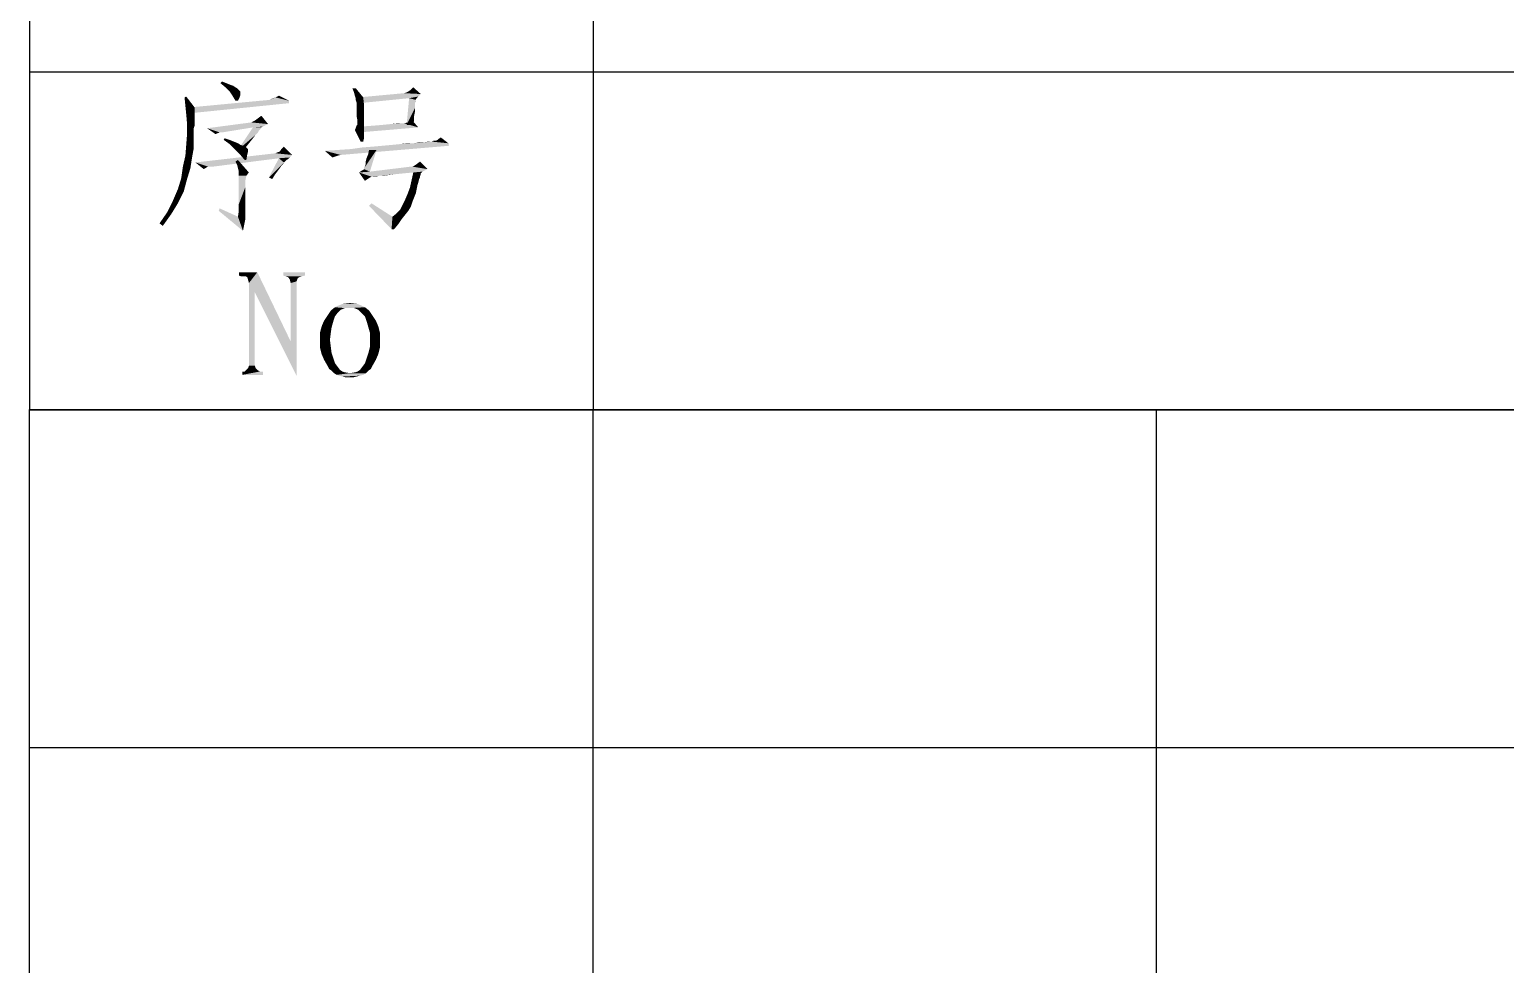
# Model space of a CAD drawing. Header units: millimetres. Extents: x 336 to 634, y 189 to 399.
# Drawn here: x 448.55 to 474.74, y 245.33 to 261.92 of the extents above; entities that cross this region are included whole.
import ezdxf

# ---------------------------------------------------------------- set-up
doc = ezdxf.new("R2010")
doc.units = ezdxf.units.MM

msp = doc.modelspace()

# ---------------------------------------------------------------- linework, layer by layer
at = {"color": 2, "linetype": 'Continuous'}
for p, q in [((448.54988, 297.17577), (448.54988, 255.17577)), ((458.54988, 297.17577), (458.54988, 255.17577)), ((448.54988, 261.17577), (628.54988, 261.17577)), ((448.54988, 255.17577), (628.54988, 255.17577))]:
    msp.add_line(p, q, dxfattribs=at)
at = {"color": 7, "linetype": 'Continuous'}
for p, q in [((448.54993, 194.17685), (448.54993, 255.17685)), ((448.54993, 255.17685), (628.54993, 255.17685)), ((458.54993, 229.17685), (458.54993, 255.17685)), ((468.54993, 229.17685), (468.54993, 255.17685)), ((448.54993, 249.17685), (628.54993, 249.17685))]:
    msp.add_line(p, q, dxfattribs=at)
for points in [[(451.93791, 260.97207), (451.96754, 261.0017), (452.04161, 260.97207)], [(452.04161, 260.97207), (452.0268, 260.89799), (451.93791, 260.97207)], [(452.04161, 260.97207), (452.11569, 260.94244), (452.0268, 260.89799)], [(452.11569, 260.94244), (452.16013, 260.92762), (452.0268, 260.89799)], [(452.0268, 260.89799), (452.16013, 260.92762), (452.20457, 260.89799)], [(452.20457, 260.89799), (452.10087, 260.82392), (452.0268, 260.89799)], [(452.20457, 260.89799), (452.2342, 260.88318), (452.10087, 260.82392)], [(452.2342, 260.88318), (452.26383, 260.85355), (452.10087, 260.82392)], [(454.33791, 260.88318), (454.30828, 260.8091), (454.27865, 260.88318)], [(454.32309, 260.74985), (454.30828, 260.8091), (454.33791, 260.88318)], [(454.32309, 260.74985), (454.33791, 260.88318), (454.47124, 260.72022)], [(455.31569, 260.85355), (455.36013, 260.89799), (455.49346, 260.77947)], [(451.31569, 260.57207), (451.30087, 260.72022), (451.3305, 260.73503)], [(451.31569, 260.57207), (451.3305, 260.73503), (451.47865, 260.54244)], [(453.15272, 260.66096), (451.40457, 260.54244), (452.81198, 260.67577)], [(453.15272, 260.66096), (453.15272, 260.61651), (451.40457, 260.54244)], [(451.40457, 260.54244), (453.15272, 260.61651), (451.40457, 260.43873)], [(452.26383, 260.85355), (452.27865, 260.83873), (452.10087, 260.82392)], [(452.10087, 260.82392), (452.27865, 260.83873), (452.29346, 260.82392)], [(452.29346, 260.82392), (452.16013, 260.73503), (452.10087, 260.82392)], [(452.29346, 260.82392), (452.29346, 260.79429), (452.16013, 260.73503)], [(452.29346, 260.79429), (452.29346, 260.76466), (452.16013, 260.73503)], [(452.16013, 260.73503), (452.29346, 260.76466), (452.27865, 260.72022)], [(452.27865, 260.72022), (452.20457, 260.66096), (452.16013, 260.73503)], [(452.20457, 260.66096), (452.27865, 260.72022), (452.24902, 260.66096)], [(452.81198, 260.67577), (452.84161, 260.69059), (452.91569, 260.72022)], [(453.15272, 260.66096), (452.81198, 260.67577), (452.91569, 260.72022)], [(452.84161, 260.69059), (452.87124, 260.7054), (452.91569, 260.72022)], [(452.91569, 260.72022), (452.97494, 260.74985), (453.15272, 260.66096)], [(454.47124, 260.72022), (454.33791, 260.7054), (454.32309, 260.74985)], [(454.33791, 260.69059), (454.33791, 260.7054), (454.47124, 260.72022)], [(454.33791, 260.67577), (454.33791, 260.69059), (454.47124, 260.72022)], [(454.35272, 260.63133), (454.33791, 260.67577), (454.47124, 260.72022)], [(454.35272, 260.63133), (454.47124, 260.72022), (454.48606, 260.58688)], [(454.48606, 260.58688), (454.35272, 260.55725), (454.35272, 260.63133)], [(455.49346, 260.77947), (454.39717, 260.72022), (455.19717, 260.79429)], [(455.49346, 260.77947), (455.44902, 260.73503), (454.39717, 260.72022)], [(455.28606, 260.7054), (454.39717, 260.72022), (455.44902, 260.73503)], [(455.28606, 260.7054), (454.39717, 260.61651), (454.39717, 260.72022)], [(455.49346, 260.77947), (455.19717, 260.79429), (455.24161, 260.8091)], [(455.49346, 260.77947), (455.24161, 260.8091), (455.27124, 260.82392)], [(455.40457, 260.67577), (455.24161, 260.23133), (455.28606, 260.7054)], [(455.40457, 260.67577), (455.40457, 260.66096), (455.24161, 260.23133)], [(455.40457, 260.66096), (455.38976, 260.61651), (455.24161, 260.23133)], [(455.38976, 260.61651), (455.38976, 260.57207), (455.24161, 260.23133)], [(455.49346, 260.77947), (455.27124, 260.82392), (455.31569, 260.85355)], [(455.28606, 260.7054), (455.44902, 260.73503), (455.41939, 260.7054)], [(455.28606, 260.7054), (455.41939, 260.7054), (455.40457, 260.67577)], [(455.40457, 260.66096), (455.40457, 260.64614), (455.38976, 260.61651)], [(451.47865, 260.54244), (451.3305, 260.42392), (451.31569, 260.57207)], [(451.47865, 260.54244), (451.47865, 260.46836), (451.3305, 260.42392)], [(451.3305, 260.42392), (451.47865, 260.46836), (451.47865, 260.42392)], [(451.47865, 260.42392), (451.34532, 260.24614), (451.3305, 260.42392)], [(451.47865, 260.42392), (451.47865, 260.37947), (451.34532, 260.24614)], [(451.47865, 260.37947), (451.47865, 260.33503), (451.34532, 260.24614)], [(452.78235, 260.24614), (452.54532, 260.3054), (452.60457, 260.34985)], [(452.60457, 260.34985), (452.66383, 260.39429), (452.78235, 260.24614)], [(454.35272, 260.46836), (454.35272, 260.55725), (454.48606, 260.58688)], [(454.35272, 260.46836), (454.48606, 260.58688), (454.48606, 260.46836)], [(454.48606, 260.46836), (454.35272, 260.39429), (454.35272, 260.46836)], [(454.35272, 260.39429), (454.48606, 260.46836), (454.48606, 260.34985)], [(454.48606, 260.34985), (454.36754, 260.32022), (454.35272, 260.39429)], [(454.36754, 260.27577), (454.36754, 260.32022), (454.48606, 260.34985)], [(454.36754, 260.24614), (454.36754, 260.27577), (454.48606, 260.34985)], [(454.36754, 260.24614), (454.48606, 260.34985), (454.48606, 260.24614)], [(455.38976, 260.57207), (455.38976, 260.52762), (455.24161, 260.23133)], [(455.38976, 260.52762), (455.38976, 260.46836), (455.24161, 260.23133)], [(455.38976, 260.46836), (455.37494, 260.39429), (455.24161, 260.23133)], [(455.37494, 260.39429), (455.37494, 260.32022), (455.24161, 260.23133)], [(451.47865, 260.33503), (451.47865, 260.32022), (451.34532, 260.24614)], [(451.47865, 260.32022), (451.47865, 260.29059), (451.34532, 260.24614)], [(451.47865, 260.29059), (451.47865, 260.26096), (451.34532, 260.24614)], [(451.34532, 260.24614), (451.47865, 260.26096), (451.47865, 260.21651)], [(451.47865, 260.21651), (451.34532, 260.06836), (451.34532, 260.24614)], [(451.47865, 260.21651), (451.46383, 260.17207), (451.34532, 260.06836)], [(451.46383, 260.17207), (451.46383, 260.11281), (451.34532, 260.06836)], [(451.34532, 260.06836), (451.46383, 260.11281), (451.46383, 260.05355)], [(452.78235, 260.24614), (451.70087, 260.17207), (452.48606, 260.27577)], [(452.78235, 260.24614), (452.72309, 260.21651), (451.70087, 260.17207)], [(452.72309, 260.21651), (452.69346, 260.2017), (451.70087, 260.17207)], [(452.69346, 260.2017), (452.51569, 260.18688), (451.70087, 260.17207)], [(451.92309, 260.09799), (451.70087, 260.17207), (452.51569, 260.18688)], [(451.92309, 260.09799), (451.84902, 260.06836), (451.70087, 260.17207)], [(451.92309, 260.09799), (452.51569, 260.18688), (451.96754, 260.09799)], [(452.66383, 260.18688), (452.64902, 260.15725), (452.24902, 259.78688)], [(452.66383, 260.18688), (452.24902, 259.78688), (452.51569, 260.18688)], [(452.64902, 260.15725), (452.61939, 260.12762), (452.24902, 259.78688)], [(452.61939, 260.12762), (452.60457, 260.09799), (452.24902, 259.78688)], [(452.60457, 260.09799), (452.56013, 260.05355), (452.24902, 259.78688)], [(452.48606, 260.27577), (452.51569, 260.29059), (452.54532, 260.3054)], [(452.78235, 260.24614), (452.48606, 260.27577), (452.54532, 260.3054)], [(452.51569, 260.18688), (452.69346, 260.2017), (452.66383, 260.18688)], [(454.48606, 260.15725), (454.32309, 260.14244), (454.33791, 260.17207)], [(454.32309, 260.14244), (454.48606, 260.15725), (454.48606, 260.06836)], [(454.48606, 260.06836), (454.4268, 259.93503), (454.32309, 260.14244)], [(454.33791, 260.17207), (454.35272, 260.21651), (454.48606, 260.24614)], [(454.33791, 260.17207), (454.48606, 260.24614), (454.48606, 260.15725)], [(454.35272, 260.21651), (454.36754, 260.23133), (454.48606, 260.24614)], [(454.48606, 260.24614), (454.36754, 260.23133), (454.36754, 260.24614)], [(455.44902, 260.18688), (454.39717, 260.09799), (454.4268, 260.2017)], [(455.44902, 260.18688), (454.4268, 260.2017), (454.6342, 260.21651)], [(454.6342, 260.21651), (454.81198, 260.23133), (455.19717, 260.26096)], [(455.44902, 260.18688), (454.6342, 260.21651), (455.19717, 260.26096)], [(454.81198, 260.23133), (454.96013, 260.24614), (455.19717, 260.26096)], [(455.19717, 260.26096), (454.96013, 260.24614), (455.09346, 260.26096)], [(455.19717, 260.26096), (455.27124, 260.27577), (455.36013, 260.29058)], [(455.19717, 260.26096), (455.36013, 260.29058), (455.44902, 260.18688)], [(455.24161, 260.23133), (455.37494, 260.32022), (455.36013, 260.23133)], [(455.36013, 260.29058), (455.27124, 260.27577), (455.3305, 260.29058)], [(451.46383, 259.81651), (451.31569, 259.68318), (451.3305, 259.87577)], [(451.31569, 259.68318), (451.46383, 259.81651), (451.4342, 259.65355)], [(451.46383, 260.05355), (451.3305, 259.87577), (451.34532, 260.06836)], [(451.46383, 260.05355), (451.46383, 259.97947), (451.3305, 259.87577)], [(451.3305, 259.87577), (451.46383, 259.97947), (451.46383, 259.81651)], [(451.99717, 259.96466), (452.01198, 259.99429), (452.10087, 259.96466)], [(452.10087, 259.96466), (452.10087, 259.89059), (451.99717, 259.96466)], [(452.10087, 259.96466), (452.17494, 259.93503), (452.10087, 259.89059)], [(452.17494, 259.93503), (452.24902, 259.9054), (452.10087, 259.89059)], [(452.10087, 259.89059), (452.24902, 259.9054), (452.29346, 259.87577)], [(452.29346, 259.87577), (452.18976, 259.8017), (452.10087, 259.89059)], [(452.29346, 259.87577), (452.33791, 259.86096), (452.18976, 259.8017)], [(452.33791, 259.86096), (452.38235, 259.84614), (452.18976, 259.8017)], [(452.38235, 259.84614), (452.39717, 259.83133), (452.18976, 259.8017)], [(452.39717, 259.83133), (452.41198, 259.81651), (452.18976, 259.8017)], [(452.18976, 259.8017), (452.41198, 259.81651), (452.4268, 259.8017)], [(452.56013, 260.05355), (452.51569, 259.99429), (452.24902, 259.78688)], [(452.51569, 259.99429), (452.45643, 259.92022), (452.24902, 259.78688)], [(452.45643, 259.92022), (452.39717, 259.84614), (452.24902, 259.78688)], [(452.24902, 259.78688), (452.39717, 259.84614), (452.32309, 259.75725)], [(452.98976, 259.75725), (453.01939, 259.8017), (453.06383, 259.84614)], [(452.98976, 259.75725), (453.06383, 259.84614), (453.21198, 259.69799)], [(453.78976, 259.77207), (454.0268, 259.78688), (455.99717, 259.86096)], [(453.78976, 259.77207), (455.99717, 259.86096), (454.07124, 259.69799)], [(454.0268, 259.78688), (454.24902, 259.8017), (455.99717, 259.86096)], [(454.24902, 259.8017), (454.45643, 259.83133), (455.99717, 259.86096)], [(454.48606, 260.06836), (454.48606, 259.99429), (454.4268, 259.93503)], [(454.4268, 259.93503), (454.48606, 259.99429), (454.47124, 259.93503)], [(454.45643, 259.83133), (454.64902, 259.84614), (455.99717, 259.86096)], [(455.99717, 259.86096), (454.64902, 259.84614), (454.81198, 259.86096)], [(454.81198, 259.86096), (454.97494, 259.87577), (455.98235, 259.9054)], [(454.81198, 259.86096), (455.98235, 259.9054), (455.99717, 259.86096)], [(454.97494, 259.87577), (455.12309, 259.89059), (455.98235, 259.9054)], [(455.37494, 259.9054), (455.98235, 259.9054), (455.12309, 259.89059)], [(455.37494, 259.9054), (455.12309, 259.89059), (455.25643, 259.9054)], [(455.55272, 259.92022), (455.37494, 259.9054), (455.46383, 259.92022)], [(455.98235, 259.9054), (455.37494, 259.9054), (455.55272, 259.92022)], [(455.68606, 259.93503), (455.55272, 259.92022), (455.6268, 259.93503)], [(455.98235, 259.9054), (455.55272, 259.92022), (455.68606, 259.93503)], [(455.74532, 259.94984), (455.76013, 259.94984), (455.68606, 259.93503)], [(455.74532, 259.94984), (455.68606, 259.93503), (455.71569, 259.94984)], [(455.98235, 259.9054), (455.68606, 259.93503), (455.76013, 259.94984)], [(455.98235, 259.9054), (455.76013, 259.94984), (455.78976, 259.96466)], [(455.78976, 259.96466), (455.80457, 259.97947), (455.84902, 260.0091)], [(455.78976, 259.96466), (455.84902, 260.0091), (455.98235, 259.9054)], [(451.4342, 259.65355), (451.27124, 259.49059), (451.31569, 259.68318)], [(451.27124, 259.49059), (451.4342, 259.65355), (451.40457, 259.46096)], [(453.21198, 259.69799), (451.49346, 259.56466), (452.91569, 259.72762)], [(453.21198, 259.69799), (453.16754, 259.65355), (451.49346, 259.56466)], [(453.16754, 259.65355), (452.97494, 259.63873), (451.49346, 259.56466)], [(451.71569, 259.49059), (451.49346, 259.56466), (452.97494, 259.63873)], [(451.71569, 259.49059), (451.64161, 259.44614), (451.49346, 259.56466)], [(451.71569, 259.49059), (452.97494, 259.63873), (451.80457, 259.49059)], [(452.4268, 259.8017), (452.27865, 259.71281), (452.18976, 259.8017)], [(452.2342, 259.52022), (452.20457, 259.57947), (452.24902, 259.6091)], [(452.24902, 259.46096), (452.2342, 259.52022), (452.24902, 259.6091)], [(452.26383, 259.4017), (452.24902, 259.46096), (452.24902, 259.6091)], [(452.26383, 259.4017), (452.24902, 259.6091), (452.44161, 259.38688)], [(452.4268, 259.8017), (452.4268, 259.75725), (452.27865, 259.71281)], [(452.27865, 259.71281), (452.4268, 259.75725), (452.41198, 259.69799)], [(452.41198, 259.69799), (452.36754, 259.6091), (452.27865, 259.71281)], [(452.36754, 259.6091), (452.41198, 259.69799), (452.39717, 259.6091)], [(453.06383, 259.56466), (452.79717, 259.29799), (452.97494, 259.63873)], [(453.06383, 259.56466), (453.04902, 259.53503), (452.79717, 259.29799)], [(452.91569, 259.72762), (452.94532, 259.74244), (452.98976, 259.75725)], [(453.21198, 259.69799), (452.91569, 259.72762), (452.98976, 259.75725)], [(452.97494, 259.63873), (453.16754, 259.65355), (453.13791, 259.62392)], [(452.97494, 259.63873), (453.13791, 259.62392), (453.10828, 259.6091)], [(452.97494, 259.63873), (453.10828, 259.6091), (453.09346, 259.59429)], [(452.97494, 259.63873), (453.09346, 259.59429), (453.06383, 259.56466)], [(453.09346, 259.59429), (453.07865, 259.57947), (453.06383, 259.56466)], [(453.78976, 259.77207), (454.07124, 259.69799), (454.01198, 259.68318)], [(454.01198, 259.68318), (453.92309, 259.65355), (453.78976, 259.77207)], [(454.48606, 259.46096), (454.50087, 259.49058), (454.70828, 259.78688)], [(454.48606, 259.44614), (454.48606, 259.46096), (454.70828, 259.78688)], [(454.48606, 259.44614), (454.70828, 259.78688), (454.58976, 259.4017)], [(454.50087, 259.49058), (454.51569, 259.53503), (454.70828, 259.78688)], [(454.51569, 259.57948), (454.5305, 259.63873), (454.70828, 259.78688)], [(454.51569, 259.53503), (454.51569, 259.57948), (454.70828, 259.78688)], [(454.5305, 259.63873), (454.56013, 259.71281), (454.70828, 259.78688)], [(454.70828, 259.78688), (454.56013, 259.71281), (454.57494, 259.78688)], [(455.41939, 259.53503), (455.47865, 259.57948), (455.61198, 259.44614)], [(451.40457, 259.46096), (451.24161, 259.28318), (451.27124, 259.49059)], [(451.24161, 259.28318), (451.40457, 259.46096), (451.34532, 259.26836)], [(452.44161, 259.38688), (452.26383, 259.32762), (452.26383, 259.4017)], [(452.26383, 259.32762), (452.44161, 259.38688), (452.39717, 259.32762)], [(452.39717, 259.32762), (452.38235, 259.25355), (452.26383, 258.82392)], [(452.39717, 259.32762), (452.26383, 258.82392), (452.26383, 259.32762)], [(453.04902, 259.53503), (453.01939, 259.5054), (452.79717, 259.29799)], [(453.01939, 259.5054), (452.98976, 259.46096), (452.79717, 259.29799)], [(452.98976, 259.46096), (452.94532, 259.4017), (452.79717, 259.29799)], [(452.94532, 259.4017), (452.90087, 259.34244), (452.79717, 259.29799)], [(452.79717, 259.29799), (452.90087, 259.34244), (452.85643, 259.26836)], [(454.58976, 259.4017), (454.39717, 259.38688), (454.44161, 259.41651)], [(454.58976, 259.4017), (455.52309, 259.4017), (454.39717, 259.38688)], [(455.36013, 259.38688), (454.39717, 259.38688), (455.52309, 259.4017)], [(454.39717, 259.38688), (455.36013, 259.38688), (455.19717, 259.37207)], [(454.39717, 259.38688), (455.19717, 259.37207), (454.75272, 259.32762)], [(454.39717, 259.38688), (454.75272, 259.32762), (454.61939, 259.31281)], [(454.39717, 259.38688), (454.61939, 259.31281), (454.58976, 259.29799)], [(454.58976, 259.29799), (454.50087, 259.23873), (454.39717, 259.38688)], [(454.58976, 259.4017), (454.44161, 259.41651), (454.47124, 259.43133)], [(454.58976, 259.4017), (454.47124, 259.43133), (454.48606, 259.44614)], [(454.58976, 259.29799), (454.54532, 259.26836), (454.50087, 259.23873)], [(455.34532, 259.49058), (455.61198, 259.44614), (454.58976, 259.4017)], [(455.34532, 259.49058), (454.58976, 259.4017), (455.31569, 259.49058)], [(455.61198, 259.44614), (455.55272, 259.41651), (454.58976, 259.4017)], [(454.58976, 259.4017), (455.55272, 259.41651), (455.52309, 259.4017)], [(454.6342, 259.31281), (454.61939, 259.31281), (454.75272, 259.32762)], [(454.64902, 259.31281), (454.6342, 259.31281), (454.75272, 259.32762)], [(454.64902, 259.31281), (454.75272, 259.32762), (454.69346, 259.31281)], [(455.19717, 259.37207), (455.04902, 259.35725), (454.75272, 259.32762)], [(455.04902, 259.35725), (454.9305, 259.34244), (454.75272, 259.32762)], [(454.75272, 259.32762), (454.9305, 259.34244), (454.8268, 259.32762)], [(455.49346, 259.37207), (455.3305, 259.25355), (455.36013, 259.38688)], [(455.49346, 259.37207), (455.49346, 259.35725), (455.3305, 259.25355)], [(455.49346, 259.35725), (455.49346, 259.34244), (455.3305, 259.25355)], [(455.49346, 259.34244), (455.47865, 259.32762), (455.3305, 259.25355)], [(455.47865, 259.32762), (455.47865, 259.29799), (455.3305, 259.25355)], [(455.47865, 259.29799), (455.46383, 259.26836), (455.3305, 259.25355)], [(455.61198, 259.44614), (455.34532, 259.49058), (455.37494, 259.5054)], [(455.36013, 259.38688), (455.52309, 259.4017), (455.49346, 259.37207)], [(455.61198, 259.44614), (455.37494, 259.5054), (455.41939, 259.53503)], [(451.28606, 259.04614), (451.09346, 258.88318), (451.18235, 259.09059)], [(451.09346, 258.88318), (451.28606, 259.04614), (451.18235, 258.83873)], [(451.34532, 259.26836), (451.18235, 259.09059), (451.24161, 259.28318)], [(451.18235, 259.09059), (451.34532, 259.26836), (451.28606, 259.04614)], [(452.38235, 259.25355), (452.38235, 259.23873), (452.26383, 258.82392)], [(452.38235, 259.23873), (452.38235, 259.19429), (452.26383, 258.82392)], [(452.38235, 259.19429), (452.38235, 259.13503), (452.26383, 258.82392)], [(452.38235, 259.13503), (452.38235, 259.07577), (452.26383, 258.82392)], [(452.38235, 259.07577), (452.38235, 258.98688), (452.26383, 258.82392)], [(455.41939, 259.09059), (455.25643, 259.0017), (455.30087, 259.12022)], [(455.41939, 259.09059), (455.40457, 259.01651), (455.25643, 259.0017)], [(455.44902, 259.2091), (455.30087, 259.12022), (455.3305, 259.25355)], [(455.44902, 259.2091), (455.4342, 259.16466), (455.30087, 259.12022)], [(455.30087, 259.12022), (455.4342, 259.16466), (455.41939, 259.09059)], [(455.3305, 259.25355), (455.46383, 259.26836), (455.44902, 259.2091)], [(451.18235, 258.83873), (450.98976, 258.67577), (451.09346, 258.88318)], [(450.98976, 258.67577), (451.18235, 258.83873), (451.06383, 258.64614)], [(452.38235, 258.98688), (452.38235, 258.89799), (452.26383, 258.82392)], [(452.26383, 258.82392), (452.38235, 258.89799), (452.38235, 258.77947)], [(452.38235, 258.77947), (452.26383, 258.7054), (452.26383, 258.82392)], [(452.26383, 258.7054), (452.38235, 258.77947), (452.38235, 258.67577)], [(454.57494, 258.79429), (454.61939, 258.83873), (454.98976, 258.6017)], [(454.98976, 258.6017), (454.97494, 258.37948), (454.57494, 258.79429)], [(455.31569, 258.77947), (455.12309, 258.72022), (455.16754, 258.8091)], [(455.12309, 258.72022), (455.31569, 258.77947), (455.27124, 258.7054)], [(455.34532, 258.86836), (455.16754, 258.8091), (455.21198, 258.89799)], [(455.16754, 258.8091), (455.34532, 258.86836), (455.31569, 258.77947)], [(455.37494, 258.94244), (455.21198, 258.89799), (455.25643, 259.0017)], [(455.21198, 258.89799), (455.37494, 258.94244), (455.34532, 258.86836)], [(455.25643, 259.0017), (455.40457, 259.01651), (455.37494, 258.94244)], [(451.06383, 258.64614), (450.85643, 258.48318), (450.98976, 258.67577)], [(450.85643, 258.48318), (451.06383, 258.64614), (450.91569, 258.43873)], [(451.90828, 258.7054), (451.92309, 258.74985), (452.24902, 258.6017)], [(452.24902, 258.6017), (452.33791, 258.34985), (451.90828, 258.7054)], [(452.38235, 258.67577), (452.24902, 258.6017), (452.26383, 258.7054)], [(452.24902, 258.6017), (452.38235, 258.67577), (452.38235, 258.57207)], [(452.24902, 258.6017), (452.38235, 258.57207), (452.36754, 258.49799)], [(452.24902, 258.6017), (452.36754, 258.49799), (452.35272, 258.42392)], [(452.24902, 258.6017), (452.35272, 258.42392), (452.33791, 258.34985)], [(454.98976, 258.6017), (455.15272, 258.55725), (454.97494, 258.37948)], [(455.15272, 258.55725), (455.09346, 258.46836), (454.97494, 258.37948)], [(455.21198, 258.63133), (454.98976, 258.6017), (455.06383, 258.66096)], [(454.98976, 258.6017), (455.21198, 258.63133), (455.15272, 258.55725)], [(455.27124, 258.7054), (455.06383, 258.66096), (455.12309, 258.72022)], [(455.06383, 258.66096), (455.27124, 258.7054), (455.21198, 258.63133)], [(454.97494, 258.37948), (455.09346, 258.46836), (455.01939, 258.37948)], [(452.59206, 257.61651), (452.26613, 257.55725), (452.26613, 257.61651)], [(452.31057, 257.54244), (452.26613, 257.55725), (452.59206, 257.61651)], [(452.35502, 257.54244), (452.31057, 257.54244), (452.59206, 257.61651)], [(452.38465, 257.54244), (452.35502, 257.54244), (452.59206, 257.61651)], [(452.41428, 257.52762), (452.38465, 257.54244), (452.59206, 257.61651)], [(452.44391, 257.42392), (452.41428, 257.52762), (452.59206, 257.61651)], [(452.54761, 257.26096), (452.44391, 257.42392), (452.59206, 257.61651)], [(452.54761, 257.26096), (452.59206, 257.61651), (453.18465, 256.38688)], [(453.4365, 257.61651), (453.05131, 257.55725), (453.05131, 257.61651)], [(453.05131, 257.55725), (453.4365, 257.61651), (453.4365, 257.55725)], [(453.4365, 257.55725), (453.09576, 257.54244), (453.05131, 257.55725)], [(453.09576, 257.54244), (453.4365, 257.55725), (453.37724, 257.54244)], [(453.37724, 257.54244), (453.1402, 257.52762), (453.09576, 257.54244)], [(453.1402, 257.52762), (453.37724, 257.54244), (453.3328, 257.52762)], [(453.3328, 257.52762), (453.16983, 257.48318), (453.1402, 257.52762)], [(453.3328, 257.52762), (453.30317, 257.49799), (453.16983, 257.48318)], [(453.16983, 257.48318), (453.30317, 257.49799), (453.28835, 257.45355)], [(453.28835, 257.45355), (453.18465, 257.42392), (453.16983, 257.48318)], [(452.54761, 257.26096), (452.44391, 255.95725), (452.44391, 257.42392)], [(452.44391, 255.95725), (452.54761, 257.26096), (452.54761, 255.95725)], [(453.18465, 256.38688), (453.28835, 255.77947), (452.54761, 257.26096)], [(453.18465, 256.38688), (453.18465, 257.42392), (453.28835, 257.45355)], [(453.18465, 256.38688), (453.28835, 257.45355), (453.28835, 255.77947)], [(454.01428, 256.89059), (453.8365, 256.84614), (453.89576, 256.93503)], [(454.14761, 256.97947), (453.89576, 256.93503), (453.96983, 256.99429)], [(454.14761, 256.97947), (454.07354, 256.94985), (453.89576, 256.93503)], [(453.89576, 256.93503), (454.07354, 256.94985), (454.01428, 256.89059)], [(454.44391, 257.02392), (453.96983, 256.99429), (454.02909, 257.02392)], [(453.96983, 256.99429), (454.44391, 257.02392), (454.50317, 256.99429)], [(453.96983, 256.99429), (454.50317, 256.99429), (454.14761, 256.97947)], [(454.36983, 257.05355), (454.02909, 257.02392), (454.10317, 257.05355)], [(454.02909, 257.02392), (454.36983, 257.05355), (454.44391, 257.02392)], [(454.10317, 257.05355), (454.2365, 257.06836), (454.36983, 257.05355)], [(454.2365, 256.97947), (454.14761, 256.97947), (454.50317, 256.99429)], [(454.31057, 256.97947), (454.2365, 256.97947), (454.50317, 256.99429)], [(454.38465, 256.94985), (454.31057, 256.97947), (454.50317, 256.99429)], [(454.38465, 256.94985), (454.50317, 256.99429), (454.57724, 256.93503)], [(454.57724, 256.93503), (454.44391, 256.89059), (454.38465, 256.94985)], [(454.44391, 256.89059), (454.57724, 256.93503), (454.6365, 256.84614)], [(453.9402, 256.74244), (453.7328, 256.65355), (453.77724, 256.75725)], [(453.7328, 256.65355), (453.9402, 256.74244), (453.91057, 256.63873)], [(453.96983, 256.83133), (453.77724, 256.75725), (453.8365, 256.84614)], [(453.77724, 256.75725), (453.96983, 256.83133), (453.9402, 256.74244)], [(453.8365, 256.84614), (454.01428, 256.89059), (453.96983, 256.83133)], [(454.6365, 256.84614), (454.50317, 256.83133), (454.44391, 256.89059)], [(454.50317, 256.83133), (454.6365, 256.84614), (454.69576, 256.75725)], [(454.69576, 256.75725), (454.5328, 256.74244), (454.50317, 256.83133)], [(454.5328, 256.74244), (454.69576, 256.75725), (454.7402, 256.65355)], [(454.7402, 256.65355), (454.56243, 256.63873), (454.5328, 256.74244)], [(453.91057, 256.63873), (453.70317, 256.53503), (453.7328, 256.65355)], [(453.70317, 256.53503), (453.91057, 256.63873), (453.89576, 256.53503)], [(453.89576, 256.53503), (453.70317, 256.41651), (453.70317, 256.53503)], [(453.70317, 256.41651), (453.89576, 256.53503), (453.88094, 256.41651)], [(453.88094, 256.41651), (453.89576, 256.29799), (453.70317, 256.28318)], [(453.88094, 256.41651), (453.70317, 256.28318), (453.70317, 256.41651)], [(454.59206, 256.53503), (454.56243, 256.63873), (454.7402, 256.65355)], [(454.59206, 256.53503), (454.7402, 256.65355), (454.76983, 256.53503)], [(454.76983, 256.53503), (454.59206, 256.41651), (454.59206, 256.53503)], [(454.59206, 256.41651), (454.76983, 256.53503), (454.76983, 256.41651)], [(454.76983, 256.41651), (454.59206, 256.29799), (454.59206, 256.41651)], [(454.59206, 256.29799), (454.76983, 256.41651), (454.76983, 256.28318)], [(453.70317, 256.28318), (453.89576, 256.29799), (453.91057, 256.17947)], [(453.91057, 256.17947), (453.7328, 256.16466), (453.70317, 256.28318)], [(453.7328, 256.16466), (453.91057, 256.17947), (453.9402, 256.09059)], [(453.9402, 256.09059), (453.77724, 256.06096), (453.7328, 256.16466)], [(454.7402, 256.16466), (454.5328, 256.09059), (454.56243, 256.17947)], [(454.5328, 256.09059), (454.7402, 256.16466), (454.69576, 256.06096)], [(454.76983, 256.28318), (454.56243, 256.17947), (454.59206, 256.29799)], [(454.56243, 256.17947), (454.76983, 256.28318), (454.7402, 256.16466)], [(452.56243, 255.91281), (452.39946, 255.88318), (452.42909, 255.91281)], [(452.39946, 255.88318), (452.56243, 255.91281), (452.59206, 255.88318)], [(452.54761, 255.95725), (452.42909, 255.91281), (452.44391, 255.95725)], [(452.42909, 255.91281), (452.54761, 255.95725), (452.56243, 255.91281)], [(453.77724, 256.06096), (453.9402, 256.09059), (453.96983, 256.0017)], [(453.96983, 256.0017), (453.8365, 255.95725), (453.77724, 256.06096)], [(453.8365, 255.95725), (453.96983, 256.0017), (454.01428, 255.94244)], [(454.01428, 255.94244), (453.86613, 255.89799), (453.8365, 255.95725)], [(453.86613, 255.89799), (454.01428, 255.94244), (454.05872, 255.88318)], [(454.05872, 255.88318), (453.91057, 255.86836), (453.86613, 255.89799)], [(454.60687, 255.89799), (454.41428, 255.88318), (454.45872, 255.94244)], [(454.41428, 255.88318), (454.60687, 255.89799), (454.56243, 255.86836)], [(454.6365, 255.95725), (454.45872, 255.94244), (454.50317, 256.0017)], [(454.45872, 255.94244), (454.6365, 255.95725), (454.60687, 255.89799)], [(454.69576, 256.06096), (454.50317, 256.0017), (454.5328, 256.09059)], [(454.50317, 256.0017), (454.69576, 256.06096), (454.6365, 255.95725)], [(452.6365, 255.85355), (452.69576, 255.85355), (452.32539, 255.79429)], [(452.36983, 255.85355), (452.6365, 255.85355), (452.32539, 255.79429)], [(452.36983, 255.85355), (452.32539, 255.79429), (452.32539, 255.85355)], [(452.32539, 255.79429), (452.69576, 255.85355), (452.69576, 255.79429)], [(452.59206, 255.88318), (452.36983, 255.85355), (452.39946, 255.88318)], [(452.36983, 255.85355), (452.59206, 255.88318), (452.6365, 255.85355)], [(453.91057, 255.86836), (454.05872, 255.88318), (454.10317, 255.85355)], [(454.10317, 255.85355), (453.95502, 255.82392), (453.91057, 255.86836)], [(454.10317, 255.85355), (454.14761, 255.83873), (453.95502, 255.82392)], [(453.95502, 255.82392), (454.14761, 255.83873), (454.2365, 255.82392)], [(454.2365, 255.82392), (453.99946, 255.79429), (453.95502, 255.82392)], [(454.2365, 255.82392), (454.51798, 255.82392), (453.99946, 255.79429)], [(453.99946, 255.79429), (454.51798, 255.82392), (454.47354, 255.79429)], [(454.47354, 255.79429), (454.04391, 255.77948), (453.99946, 255.79429)], [(454.04391, 255.77948), (454.47354, 255.79429), (454.41428, 255.77948)], [(454.41428, 255.77948), (454.10317, 255.76466), (454.04391, 255.77948)], [(454.10317, 255.76466), (454.41428, 255.77948), (454.35502, 255.76466)], [(454.35502, 255.76466), (454.16243, 255.74985), (454.10317, 255.76466)], [(454.2365, 255.74985), (454.16243, 255.74985), (454.35502, 255.76466)], [(454.2365, 255.82392), (454.32539, 255.83873), (454.56243, 255.86836)], [(454.2365, 255.82392), (454.56243, 255.86836), (454.51798, 255.82392)], [(454.2365, 255.74985), (454.35502, 255.76466), (454.29576, 255.74985)], [(454.32539, 255.83873), (454.36983, 255.85355), (454.56243, 255.86836)], [(454.56243, 255.86836), (454.36983, 255.85355), (454.41428, 255.88318)]]:
    msp.add_solid(points, dxfattribs=at)

doc.saveas('drawing.dxf')
